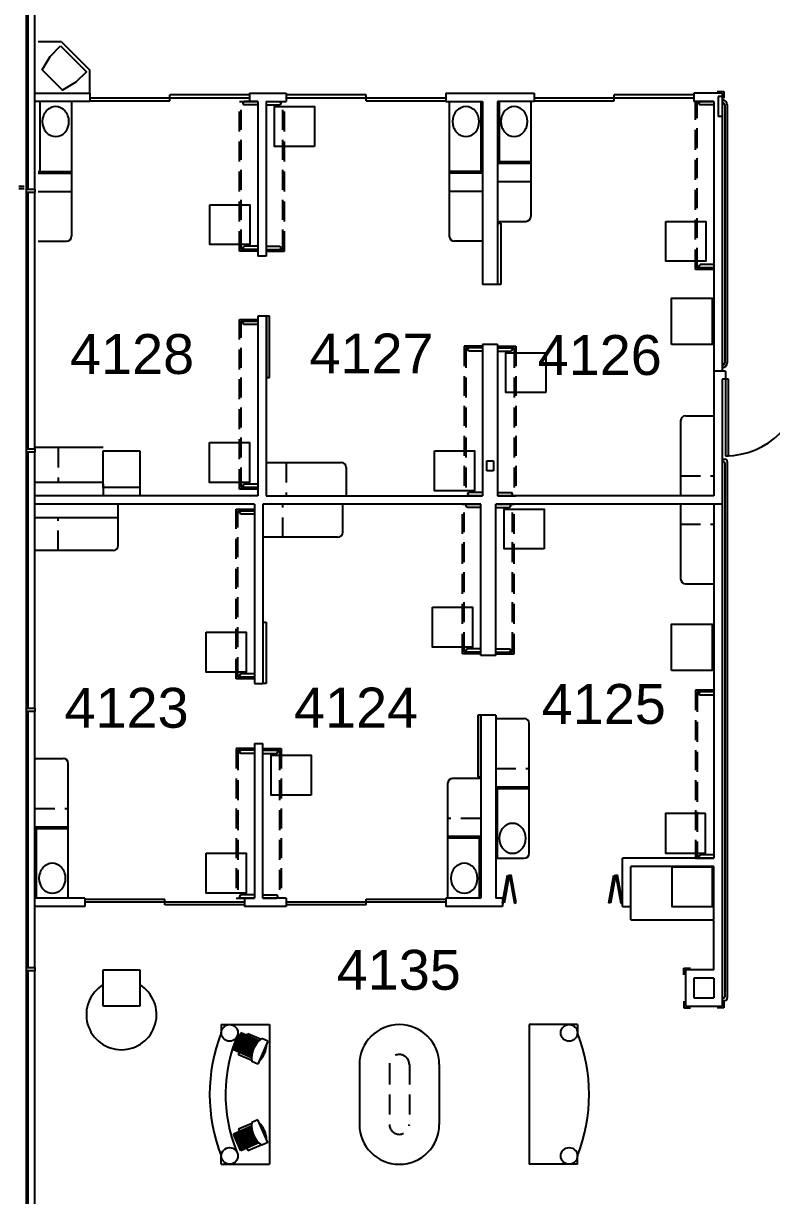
# Model space of a CAD drawing. Extents: x 338 to 7662, y 1527 to 4803.
# Drawn here: x 6472 to 6922, y 3609 to 4314 of the extents above; entities that cross this region are included whole.
import ezdxf

# ---------------------------------------------------------------- set-up
doc = ezdxf.new("R2010")
doc.units = 0
doc.header["$LTSCALE"] = 96
doc.header["$MEASUREMENT"] = 0
doc.linetypes.add('HIDDEN', pattern=[0.375, 0.25, -0.125])
doc.linetypes.add('HIDDEN2', pattern=[0.1875, 0.125, -0.0625])
doc.layers.get('0').update_dxf_attribs({"linetype": 'CONTINUOUS'})
for name, color, linetype in [('A-ANNO-TX192', 4, 'CONTINUOUS'), ('A-COLS', 5, 'CONTINUOUS'), ('A-DOOR', 2, 'CONTINUOUS'), ('A-FLOR-CASE', 3, 'CONTINUOUS'), ('A-FLOR-CASE-UPPR', 3, 'HIDDEN2'), ('A-FLOR-HRAL', 1, 'CONTINUOUS'), ('A-FLOR-PFIX', 2, 'CONTINUOUS'), ('A-FURN', 3, 'CONTINUOUS'), ('A-GLAZ', 2, 'CONTINUOUS'), ('A-GLAZ-SILL', 1, 'CONTINUOUS'), ('A-WALL-FULL', 6, 'CONTINUOUS'), ('X-EQPM', 2, 'CONTINUOUS')]:
    doc.layers.add(name, color=color, linetype=linetype)
doc.styles.add('ARIAL', font='arial.ttf')

# ---------------------------------------------------------------- blocks, each defined once
blk = doc.blocks.new('endglaz')
blk.add_line((0, -4), (154, -4))
blk.add_lwpolyline([(156, -5), (156, 0), (154, 0), (154, -5)], close=True)
at = {"layer": 'A-GLAZ-SILL'}
for p, q in [((0, 0), (154, 0)), ((0, -5), (154, -5))]:
    blk.add_line(p, q, dxfattribs=at)

msp = doc.modelspace()

# ---------------------------------------------------------------- linework, layer by layer
at = {"layer": 'A-COLS'}
for p, q in [((6520, 4057), (6542, 4057)), ((6520, 4035), (6520, 4057)), ((6542, 4057), (6542, 4035)), ((6542, 4035), (6520, 4035)), ((6520, 3745), (6542, 3745)), ((6520, 3723), (6520, 3745)), ((6542, 3745), (6542, 3723)), ((6542, 3723), (6520, 3723))]:
    msp.add_line(p, q, dxfattribs=at)
at = {"layer": 'A-DOOR'}
for p, q in [((6512, 4269.25), (6608, 4269.25)), ((6512, 4267.5), (6560, 4267.5)), ((6608, 4271), (6560, 4271)), ((6560, 4267.5), (6560, 4271)), ((6678, 4271), (6630, 4271)), ((6630, 4269.25), (6726, 4269.25)), ((6678, 4267.5), (6678, 4271)), ((6678, 4267.5), (6726, 4267.5)), ((6779, 4269.25), (6875, 4269.25)), ((6779, 4267.5), (6827, 4267.5)), ((6827, 4267.5), (6827, 4271)), ((6875, 4271), (6827, 4271)), ((6757.25, 4194), (6759, 4194)), ((6757.25, 4157), (6757.25, 4194)), ((6759, 4194), (6759, 4157)), ((6759, 4157), (6757.25, 4157)), ((6620, 4138), (6618.25, 4138)), ((6618.25, 4138), (6618.25, 4101)), ((6620, 4101), (6620, 4138)), ((6618.25, 4101), (6620, 4101)), ((6895.75, 4100), (6894, 4100)), ((6894, 4100), (6894, 4054)), ((6895.75, 4054), (6895.75, 4100)), ((6894, 4054), (6895.75, 4054)), ((6616.25, 3917), (6616.25, 3954)), ((6616.25, 3954), (6618, 3954)), ((6618, 3954), (6618, 3917)), ((6618, 3917), (6616.25, 3917)), ((6747, 3898), (6745.25, 3898)), ((6745.25, 3898), (6745.25, 3861)), ((6747, 3861), (6747, 3898)), ((6745.25, 3861), (6747, 3861)), ((6760, 3785.17365), (6762.95202, 3801.91538)), ((6763.93683, 3801.74173), (6760.98481, 3785)), ((6762.95202, 3801.91538), (6763.93683, 3801.74173)), ((6765.17251, 3801.91538), (6764.1877, 3801.74173)), ((6764.1877, 3801.74173), (6767.13972, 3785)), ((6768.12453, 3785.17365), (6765.17251, 3801.91538)), ((6823.87547, 3785.17365), (6826.82749, 3801.91538)), ((6827.8123, 3801.74173), (6824.86028, 3785)), ((6826.82749, 3801.91538), (6827.8123, 3801.74173)), ((6829.04798, 3801.91538), (6828.06317, 3801.74173)), ((6828.06317, 3801.74173), (6831.01519, 3785)), ((6832, 3785.17365), (6829.04798, 3801.91538)), ((6509, 3787.5), (6557, 3787.5)), ((6509, 3785.75), (6605, 3785.75)), ((6557, 3784), (6557, 3787.5)), ((6630, 3785.75), (6726, 3785.75)), ((6678, 3784), (6678, 3787.5)), ((6678, 3787.5), (6726, 3787.5)), ((6760.98481, 3785), (6760, 3785.17365)), ((6767.13972, 3785), (6768.12453, 3785.17365)), ((6824.86028, 3785), (6823.87547, 3785.17365)), ((6831.01519, 3785), (6832, 3785.17365)), ((6605, 3784), (6557, 3784)), ((6678, 3784), (6630, 3784))]:
    msp.add_line(p, q, dxfattribs=at)
msp.add_arc((6894, 4100), 46, 270, 0, dxfattribs=at)
at = {"layer": 'A-FLOR-CASE'}
for p, q in [((6495, 4303), (6481, 4303)), ((6495, 4303), (6512, 4286)), ((6512, 4272), (6512, 4286)), ((6482, 4267), (6482, 4225)), ((6501, 4267), (6501, 4186)), ((6613, 4267), (6604.75, 4267)), ((6604.75, 4266.75), (6604.75, 4267)), ((6604.75, 4265.25), (6604.75, 4265)), ((6613, 4265), (6604.75, 4265)), ((6618, 4267), (6626.25, 4267)), ((6618, 4265), (6626.25, 4265)), ((6626.25, 4266.75), (6626.25, 4267)), ((6626.25, 4265.25), (6626.25, 4265)), ((6728, 4267), (6728, 4186)), ((6747, 4267), (6747, 4224)), ((6758, 4267), (6758, 4231)), ((6777, 4267), (6777, 4198)), ((6878.75, 4266.75), (6878.75, 4267)), ((6887, 4267), (6878.75, 4267)), ((6878.75, 4265.25), (6878.75, 4265)), ((6887, 4265), (6878.75, 4265)), ((6757, 4231), (6777, 4231)), ((6757, 4230), (6777, 4230)), ((6481, 4225), (6501, 4225)), ((6481, 4224), (6501, 4224)), ((6748, 4225), (6728, 4225)), ((6748, 4224), (6728, 4224)), ((6757, 4195), (6774, 4195)), ((6481, 4183), (6498, 4183)), ((6604.75, 4179.75), (6604.75, 4180)), ((6613, 4180), (6604.75, 4180)), ((6618, 4180), (6626.25, 4180)), ((6626.25, 4179.75), (6626.25, 4180)), ((6748, 4183), (6731, 4183)), ((6604.75, 4178.25), (6604.75, 4178)), ((6613, 4178), (6604.75, 4178)), ((6618, 4178), (6626.25, 4178)), ((6626.25, 4178.25), (6626.25, 4178)), ((6878.75, 4168.75), (6878.75, 4169)), ((6887, 4169), (6878.75, 4169)), ((6878.75, 4167.25), (6878.75, 4167)), ((6887, 4167), (6878.75, 4167)), ((6613, 4135), (6604.75, 4135)), ((6604.75, 4134.75), (6604.75, 4135)), ((6604.75, 4133.25), (6604.75, 4133)), ((6613, 4133), (6604.75, 4133)), ((6739.75, 4118.75), (6739.75, 4119)), ((6748, 4119), (6739.75, 4119)), ((6739.75, 4117.25), (6739.75, 4117)), ((6748, 4117), (6739.75, 4117)), ((6757, 4119), (6765.25, 4119)), ((6757, 4117), (6765.25, 4117)), ((6765.25, 4118.75), (6765.25, 4119)), ((6765.25, 4117.25), (6765.25, 4117)), ((6867, 4075), (6867, 4030)), ((6870, 4078), (6887, 4078)), ((6520, 4059), (6479, 4059)), ((6618, 4050), (6663, 4050)), ((6666, 4047), (6666, 4030)), ((6613, 4037), (6604.75, 4037)), ((6604.75, 4036.75), (6604.75, 4037)), ((6604.75, 4035.25), (6604.75, 4035)), ((6613, 4035), (6604.75, 4035)), ((6748, 4032), (6739.75, 4032)), ((6739.75, 4031.75), (6739.75, 4032)), ((6757, 4032), (6765.25, 4032)), ((6765.25, 4031.75), (6765.25, 4032)), ((6664, 4008), (6664, 4025)), ((6747, 4025), (6738.75, 4025)), ((6738.75, 4024.75), (6738.75, 4025)), ((6739.75, 4030.25), (6739.75, 4030)), ((6748, 4030), (6739.75, 4030)), ((6756, 4025), (6764.25, 4025)), ((6757, 4030), (6765.25, 4030)), ((6764.25, 4024.75), (6764.25, 4025)), ((6765.25, 4030.25), (6765.25, 4030)), ((6867, 4025), (6867, 3980)), ((6611, 4021), (6602.75, 4021)), ((6602.75, 4020.75), (6602.75, 4021)), ((6602.75, 4019.25), (6602.75, 4019)), ((6611, 4019), (6602.75, 4019)), ((6738.75, 4023.25), (6738.75, 4023)), ((6747, 4023), (6738.75, 4023)), ((6756, 4023), (6764.25, 4023)), ((6764.25, 4023.25), (6764.25, 4023)), ((6529, 4000), (6529, 4017)), ((6661, 4005), (6616, 4005)), ((6526, 3997), (6479, 3997)), ((6870, 3977), (6887, 3977)), ((6738.75, 3937.75), (6738.75, 3938)), ((6747, 3938), (6738.75, 3938)), ((6738.75, 3936.25), (6738.75, 3936)), ((6747, 3936), (6738.75, 3936)), ((6756, 3938), (6764.25, 3938)), ((6756, 3936), (6764.25, 3936)), ((6764.25, 3937.75), (6764.25, 3938)), ((6764.25, 3936.25), (6764.25, 3936)), ((6611, 3923), (6602.75, 3923)), ((6602.75, 3922.75), (6602.75, 3923)), ((6602.75, 3921.25), (6602.75, 3921)), ((6611, 3921), (6602.75, 3921)), ((6878.75, 3911.75), (6878.75, 3912)), ((6887, 3912), (6878.75, 3912)), ((6878.75, 3910.25), (6878.75, 3910)), ((6887, 3910), (6878.75, 3910)), ((6756, 3896), (6773, 3896)), ((6776, 3815), (6776, 3893)), ((6602.75, 3876.75), (6602.75, 3877)), ((6611, 3877), (6602.75, 3877)), ((6616, 3877), (6624.25, 3877)), ((6624.25, 3876.75), (6624.25, 3877)), ((6479, 3872), (6496, 3872)), ((6602.75, 3875.25), (6602.75, 3875)), ((6611, 3875), (6602.75, 3875)), ((6616, 3875), (6624.25, 3875)), ((6624.25, 3875.25), (6624.25, 3875)), ((6499, 3788), (6499, 3869)), ((6727, 3857), (6727, 3788)), ((6747, 3860), (6730, 3860)), ((6756, 3855), (6776, 3855)), ((6756, 3854), (6776, 3854)), ((6757, 3812), (6757, 3854)), ((6479, 3831), (6499, 3831)), ((6479, 3830), (6499, 3830)), ((6480, 3788), (6480, 3830)), ((6747, 3825), (6727, 3825)), ((6747, 3824), (6727, 3824)), ((6746, 3824), (6746, 3788)), ((6878.75, 3813.75), (6878.75, 3814)), ((6887, 3814), (6878.75, 3814)), ((6756, 3812), (6773, 3812)), ((6878.75, 3812.25), (6878.75, 3812)), ((6887, 3812), (6878.75, 3812)), ((6611, 3790), (6602.75, 3790)), ((6602.75, 3789.75), (6602.75, 3790)), ((6602.75, 3788.25), (6602.75, 3788)), ((6611, 3788), (6602.75, 3788)), ((6616, 3790), (6624.25, 3790)), ((6616, 3788), (6624.25, 3788)), ((6624.25, 3789.75), (6624.25, 3790)), ((6624.25, 3788.25), (6624.25, 3788)), ((6837, 3775), (6837, 3783)), ((6837, 3775), (6887, 3775))]:
    msp.add_line(p, q, dxfattribs=at)
at = {"layer": 'A-FLOR-CASE', "linetype": 'HIDDEN'}
for p, q in [((6757, 4219), (6777, 4219)), ((6481, 4213), (6501, 4213)), ((6748, 4213), (6728, 4213))]:
    msp.add_line(p, q, dxfattribs=at)
at = {"layer": 'A-FLOR-CASE', "flags": 128}
for points in [[(6646.94245, 4240), (6622.94245, 4240), (6622.94245, 4264), (6646.94245, 4264)], [(6584.05755, 4205), (6608.05755, 4205), (6608.05755, 4181), (6584.05755, 4181)], [(6858.05755, 4195), (6882.05755, 4195), (6882.05755, 4171), (6858.05755, 4171)], [(6785.94245, 4092), (6761.94245, 4092), (6761.94245, 4116), (6785.94245, 4116)], [(6584, 4062), (6608, 4062), (6608, 4038), (6584, 4038)], [(6719.05755, 4057), (6743.05755, 4057), (6743.05755, 4033), (6719.05755, 4033)], [(6785, 3998), (6761, 3998), (6761, 4022), (6785, 4022)], [(6718, 3963), (6742, 3963), (6742, 3939), (6718, 3939)], [(6582, 3948), (6606, 3948), (6606, 3924), (6582, 3924)], [(6645, 3850), (6621, 3850), (6621, 3874), (6645, 3874)], [(6882, 3839), (6858, 3839), (6858, 3815), (6882, 3815)], [(6582, 3815), (6606, 3815), (6606, 3791), (6582, 3791)]]:
    msp.add_lwpolyline(points, close=True, dxfattribs=at)
at = {"layer": 'A-FLOR-CASE'}
for centre, radius, start, end in [((6604.75, 4266), 0.75, 90, 270), ((6626.25, 4266), 0.75, 270, 90), ((6878.75, 4266), 0.75, 90, 270), ((6774, 4198), 3, 270, 360), ((6498, 4186), 3, 270, 360), ((6604.75, 4179), 0.75, 90, 270), ((6626.25, 4179), 0.75, 270, 90), ((6731, 4186), 3, 180, 270), ((6878.75, 4168), 0.75, 90, 270), ((6604.75, 4134), 0.75, 90, 270), ((6739.75, 4118), 0.75, 90, 270), ((6765.25, 4118), 0.75, 270, 90), ((6870, 4075), 3, 90, 180), ((6663, 4047), 3, 0, 90), ((6604.75, 4036), 0.75, 90, 270), ((6739.75, 4031), 0.75, 90, 270), ((6765.25, 4031), 0.75, 270, 90), ((6738.75, 4024), 0.75, 90, 270), ((6764.25, 4024), 0.75, 270, 90), ((6602.75, 4020), 0.75, 90, 270), ((6661, 4008), 3, 270, 0), ((6526, 4000), 3, 270, 0), ((6870, 3980), 3, 180, 270), ((6738.75, 3937), 0.75, 90, 270), ((6764.25, 3937), 0.75, 270, 90), ((6602.75, 3922), 0.75, 90, 270), ((6878.75, 3911), 0.75, 90, 270), ((6773, 3893), 3, 0, 90), ((6602.75, 3876), 0.75, 90, 270), ((6624.25, 3876), 0.75, 270, 90), ((6496, 3869), 3, 0, 90), ((6730, 3857), 3, 90, 180), ((6773, 3815), 3, 270, 360), ((6878.75, 3813), 0.75, 90, 270), ((6602.75, 3789), 0.75, 90, 270), ((6624.25, 3789), 0.75, 270, 90)]:
    msp.add_arc(centre, radius, start, end, dxfattribs=at)
at = {"layer": 'A-FLOR-CASE-UPPR'}
for p, q in [((6602, 4177), (6602, 4267)), ((6602, 4267), (6613, 4267)), ((6603, 4178), (6603, 4267)), ((6618, 4267), (6629, 4267)), ((6628, 4178), (6628, 4267)), ((6629, 4177), (6629, 4267)), ((6876, 4166), (6876, 4267)), ((6876, 4267), (6887, 4267)), ((6877, 4167), (6877, 4267)), ((6613, 4177), (6602, 4177)), ((6613, 4178), (6603, 4178)), ((6618, 4178), (6628, 4178)), ((6618, 4177), (6629, 4177)), ((6887, 4166), (6876, 4166)), ((6887, 4167), (6877, 4167)), ((6602, 4034), (6602, 4136)), ((6602, 4136), (6613, 4136)), ((6603, 4035), (6603, 4135)), ((6603, 4135), (6613, 4135)), ((6748, 4120), (6737, 4120)), ((6737, 4120), (6737, 4030)), ((6748, 4119), (6738, 4119)), ((6738, 4119), (6738, 4030)), ((6757, 4120), (6768, 4120)), ((6757, 4119), (6767, 4119)), ((6767, 4119), (6767, 4030)), ((6768, 4120), (6768, 4030)), ((6493, 4059), (6493, 4038)), ((6630, 4050), (6630, 4030)), ((6867, 4042), (6887, 4042)), ((6613, 4034), (6602, 4034)), ((6613, 4035), (6603, 4035)), ((6628, 4005), (6628, 4025)), ((6736, 3935), (6736, 4025)), ((6736, 4025), (6747, 4025)), ((6737, 4030), (6748, 4030)), ((6737, 3936), (6737, 4025)), ((6756, 4025), (6767, 4025)), ((6757, 4030), (6768, 4030)), ((6766, 3936), (6766, 4025)), ((6767, 3935), (6767, 4025)), ((6600, 3920), (6600, 4022)), ((6600, 4022), (6611, 4022)), ((6601, 3921), (6601, 4021)), ((6601, 4021), (6611, 4021)), ((6493, 3997), (6493, 4017)), ((6867, 4013), (6887, 4013)), ((6747, 3935), (6736, 3935)), ((6747, 3936), (6737, 3936)), ((6756, 3936), (6766, 3936)), ((6756, 3935), (6767, 3935)), ((6611, 3920), (6600, 3920)), ((6611, 3921), (6601, 3921)), ((6887, 3913), (6876, 3913)), ((6876, 3913), (6876, 3812)), ((6887, 3912), (6877, 3912)), ((6877, 3912), (6877, 3812)), ((6611, 3878), (6600, 3878)), ((6600, 3878), (6600, 3788)), ((6611, 3877), (6601, 3877)), ((6601, 3877), (6601, 3788)), ((6616, 3878), (6627, 3878)), ((6616, 3877), (6626, 3877)), ((6626, 3877), (6626, 3788)), ((6627, 3878), (6627, 3788)), ((6756, 3866), (6776, 3866)), ((6479, 3842), (6499, 3842)), ((6747, 3836), (6727, 3836)), ((6876, 3812), (6887, 3812)), ((6600, 3788), (6611, 3788)), ((6627, 3788), (6616, 3788))]:
    msp.add_line(p, q, dxfattribs=at)
at = {"layer": 'A-FLOR-HRAL'}
for p, q in [((6889, 4273), (6893, 4273)), ((6893, 4273), (6893, 4269)), ((6893.5, 4265), (6893.5, 4110)), ((6895, 4265), (6895, 4110)), ((6472.5, 4216), (6469.25, 4216)), ((6472.5, 4214.5), (6469.25, 4214.5)), ((6892, 4052), (6893.5, 4052)), ((6892, 4050.5), (6892.75, 4050.5)), ((6893.5, 4049.75), (6893.5, 3728.75)), ((6895, 4050.5), (6895, 3728)), ((6869, 3746), (6873, 3746)), ((6869, 3742), (6869, 3746)), ((6869, 3726), (6869, 3722)), ((6869, 3722), (6873, 3722)), ((6893, 3722), (6889, 3722)), ((6892, 3728), (6892.75, 3728)), ((6892, 3726.5), (6893.5, 3726.5)), ((6893, 3726), (6893, 3722))]:
    msp.add_line(p, q, dxfattribs=at)
for centre, radius, start, end in [((6892, 4265), 3, 0, 90), ((6892, 4265), 1.5, 0, 90), ((6892, 4110), 3, 270, 0), ((6892, 4110), 1.5, 270, 0), ((6892.75, 4049.75), 0.75, 0, 90), ((6893.5, 4050.5), 1.5, 0, 90), ((6892.75, 3728.75), 0.75, 270, 0), ((6893.5, 3728), 1.5, 270, 0)]:
    msp.add_arc(centre, radius, start, end, dxfattribs=at)
at = {"layer": 'A-FLOR-PFIX', "flags": 128}
for points in [[(6498.83422, 4258.49132, 0.093736994), (6497.11339, 4261.36396, 0.102376034), (6494.47038, 4263.33226, 0.221557888), (6488.44268, 4263.33226, 0.102376034), (6485.79968, 4261.36396, 0.093736994), (6484.07885, 4258.49132, 0.178245925), (6484.07885, 4251.50868, 0.093736994), (6485.79968, 4248.63604, 0.102376034), (6488.44268, 4246.66774, 0.221557888), (6494.47038, 4246.66774, 0.102376034), (6497.11339, 4248.63604, 0.093736994), (6498.83422, 4251.50868, 0.178245901), (6498.83422, 4258.49132)], [(6745.37769, 4258.49132, 0.093736994), (6743.65685, 4261.36396, 0.102376034), (6741.01385, 4263.33226, 0.221557888), (6734.98615, 4263.33226, 0.102376034), (6732.34315, 4261.36396, 0.093736994), (6730.62231, 4258.49132, 0.178245925), (6730.62231, 4251.50868, 0.093736994), (6732.34315, 4248.63604, 0.102376034), (6734.98615, 4246.66774, 0.221557888), (6741.01385, 4246.66774, 0.102376034), (6743.65685, 4248.63604, 0.093736994), (6745.37769, 4251.50868, 0.178245901), (6745.37769, 4258.49132)], [(6774.37769, 4258.49132, 0.093736994), (6772.65685, 4261.36396, 0.102376034), (6770.01385, 4263.33226, 0.221557888), (6763.98615, 4263.33226, 0.102376034), (6761.34315, 4261.36396, 0.093736994), (6759.62231, 4258.49132, 0.178245925), (6759.62231, 4251.50868, 0.093736994), (6761.34315, 4248.63604, 0.102376034), (6763.98615, 4246.66774, 0.221557888), (6770.01385, 4246.66774, 0.102376034), (6772.65685, 4248.63604, 0.093736994), (6774.37769, 4251.50868, 0.178245901), (6774.37769, 4258.49132)], [(6496.83422, 3803.49132, 0.093736994), (6495.11339, 3806.36396, 0.102376034), (6492.47038, 3808.33226, 0.221557888), (6486.44268, 3808.33226, 0.102376034), (6483.79968, 3806.36396, 0.093736994), (6482.07885, 3803.49132, 0.178245925), (6482.07885, 3796.50868, 0.093736994), (6483.79968, 3793.63604, 0.102376034), (6486.44268, 3791.66774, 0.221557888), (6492.47038, 3791.66774, 0.102376034), (6495.11339, 3793.63604, 0.093736994), (6496.83422, 3796.50868, 0.178245901), (6496.83422, 3803.49132)]]:
    msp.add_lwpolyline(points, format="xyb", dxfattribs=at)
for points in [[(6760.34315, 3817.63604, 0.102376034), (6762.98615, 3815.66774, 0.221557888), (6769.01385, 3815.66774, 0.102376034), (6771.65685, 3817.63604, 0.093736994), (6773.37769, 3820.50868, 0.178245901), (6773.37769, 3827.49132, 0.093736994), (6771.65685, 3830.36396, 0.102376034), (6769.01385, 3832.33226, 0.221557888), (6762.98615, 3832.33226, 0.102376034), (6760.34315, 3830.36396, 0.093736994), (6758.62231, 3827.49132, 0.178245925), (6758.62231, 3820.50868, 0.093736994)], [(6731.34315, 3793.63604, 0.102376034), (6733.98615, 3791.66774, 0.221557888), (6740.01385, 3791.66774, 0.102376034), (6742.65685, 3793.63604, 0.093736994), (6744.37769, 3796.50868, 0.178245901), (6744.37769, 3803.49132, 0.093736994), (6742.65685, 3806.36396, 0.102376034), (6740.01385, 3808.33226, 0.221557888), (6733.98615, 3808.33226, 0.102376034), (6731.34315, 3806.36396, 0.093736994), (6729.62231, 3803.49132, 0.178245925), (6729.62231, 3796.50868, 0.093736994)]]:
    msp.add_lwpolyline(points, format="xyb", close=True, dxfattribs=at)
at = {"layer": 'A-FURN'}
for p, q in [((6591, 3712), (6591, 3707)), ((6591, 3712), (6620, 3712)), ((6620, 3712), (6620, 3628)), ((6776, 3712), (6776, 3628)), ((6805, 3712), (6776, 3712)), ((6805, 3712), (6805, 3707)), ((6674, 3688), (6674, 3652)), ((6722, 3688), (6722, 3652)), ((6591, 3628), (6591, 3633)), ((6805, 3628), (6805, 3633)), ((6591, 3628), (6620, 3628)), ((6805, 3628), (6776, 3628))]:
    msp.add_line(p, q, dxfattribs=at)
at = {"layer": 'A-FURN', "linetype": 'HIDDEN2'}
for p, q in [((6692, 3688), (6692, 3652)), ((6704, 3688), (6704, 3652))]:
    msp.add_line(p, q, dxfattribs=at)
at = {"layer": 'A-FURN'}
for centre in [(6596, 3707), (6800, 3707), (6596, 3633), (6800, 3633)]:
    msp.add_circle(centre, 5, dxfattribs=at)
for centre, radius, start, end in [((6531, 3718), 21.09502, 121.42956561, 58.57043439), ((6698, 3688), 24, 0, 180), ((6685.28571, 3670), 101.28571, 158.57375395, 201.42624605), ((6686, 3670), 92.45097, 156.93672704, 201.63294373), ((6710.71429, 3670), 101.28571, 338.57375395, 21.42624605), ((6698, 3652), 24, 180, 0)]:
    msp.add_arc(centre, radius, start, end, dxfattribs=at)
at = {"layer": 'A-FURN', "linetype": 'HIDDEN2'}
for centre, start, end in [((6698, 3688), 0, 180), ((6698, 3652), 180, 0)]:
    msp.add_arc(centre, 6, start, end, dxfattribs=at)
at = {"layer": 'A-WALL-FULL'}
for p, q in [((6479, 4272), (6512, 4272)), ((6512, 4272), (6512, 4267)), ((6608, 4272), (6608, 4267)), ((6608, 4272), (6630, 4272)), ((6630, 4272), (6630, 4267)), ((6726, 4272), (6726, 4267)), ((6726, 4272), (6779, 4272)), ((6779, 4272), (6779, 4267)), ((6875, 4272), (6875, 4267)), ((6892, 4272), (6875, 4272)), ((6892, 4272), (6892, 4105)), ((6512, 4267), (6479, 4267)), ((6608, 4267), (6613, 4267)), ((6613, 4267), (6613, 4174)), ((6618, 4267), (6630, 4267)), ((6618, 4267), (6618, 4174)), ((6726, 4267), (6748, 4267)), ((6748, 4267), (6748, 4157)), ((6779, 4267), (6757, 4267)), ((6757, 4267), (6757, 4157)), ((6887, 4267), (6875, 4267)), ((6887, 4267), (6887, 4030)), ((6618, 4174), (6613, 4174)), ((6757, 4157), (6748, 4157)), ((6613, 4138), (6613, 4030)), ((6618, 4138), (6613, 4138)), ((6618, 4138), (6618, 4030)), ((6748, 4121), (6748, 4030)), ((6757, 4121), (6748, 4121)), ((6757, 4121), (6757, 4030)), ((6894, 4105), (6887, 4105)), ((6894, 4105), (6894, 4100)), ((6892, 4100), (6892, 3723)), ((6894, 4100), (6892, 4100)), ((6750.5, 4051), (6754.5, 4051)), ((6750.5, 4045), (6750.5, 4051)), ((6754.5, 4051), (6754.5, 4045)), ((6754.5, 4045), (6750.5, 4045)), ((6520, 4038), (6479, 4038)), ((6520, 4037), (6520, 4030)), ((6542, 4037), (6542, 4030)), ((6613, 4030), (6479, 4030)), ((6611, 4025), (6479, 4025)), ((6529, 4017), (6529, 4025)), ((6611, 4025), (6611, 3917)), ((6616, 4025), (6616, 3917)), ((6747, 4025), (6616, 4025)), ((6618, 4030), (6748, 4030)), ((6747, 3934), (6747, 4025)), ((6892, 4025), (6756, 4025)), ((6756, 3934), (6756, 4025)), ((6887, 4030), (6757, 4030)), ((6887, 4025), (6887, 3812)), ((6479, 4017), (6529, 4017)), ((6756, 3934), (6747, 3934)), ((6611, 3917), (6616, 3917)), ((6747, 3898), (6747, 3788)), ((6756, 3898), (6747, 3898)), ((6756, 3898), (6756, 3788)), ((6611, 3881), (6611, 3788)), ((6611, 3881), (6616, 3881)), ((6616, 3788), (6616, 3881)), ((6887, 3812), (6832, 3812)), ((6832, 3783), (6832, 3812)), ((6887, 3807), (6837, 3807)), ((6837, 3783), (6837, 3807)), ((6887, 3745), (6887, 3807)), ((6509, 3788), (6479, 3788)), ((6509, 3788), (6509, 3783)), ((6605, 3788), (6605, 3783)), ((6611, 3788), (6605, 3788)), ((6630, 3788), (6616, 3788)), ((6630, 3788), (6630, 3783)), ((6747, 3788), (6726, 3788)), ((6726, 3788), (6726, 3783)), ((6760, 3788), (6756, 3788)), ((6760, 3788), (6760, 3783)), ((6509, 3783), (6479, 3783)), ((6630, 3783), (6605, 3783)), ((6760, 3783), (6726, 3783)), ((6832, 3783), (6837, 3783)), ((6887, 3745), (6870, 3745)), ((6870, 3745), (6870, 3723)), ((6887, 3740), (6875, 3740)), ((6875, 3740), (6875, 3728)), ((6887, 3740), (6887, 3728)), ((6870, 3723), (6892, 3723)), ((6875, 3728), (6887, 3728))]:
    msp.add_line(p, q, dxfattribs=at)
at = {"layer": 'X-EQPM'}
for p, q in [((6892, 4270), (6889.5, 4270)), ((6889.5, 4270), (6889.5, 4258)), ((6892, 4258), (6889.5, 4258)), ((6602.6674, 3706.94881), (6598.26584, 3696.86782)), ((6609.87364, 3696.16428), (6599.86641, 3700.53364)), ((6610.20857, 3697.10921), (6600.26655, 3701.45009)), ((6610.60871, 3698.02566), (6600.66669, 3702.36654)), ((6611.07406, 3698.91364), (6601.06683, 3703.283)), ((6611.60563, 3699.77271), (6601.46698, 3704.19945)), ((6612.2055, 3700.60196), (6601.86712, 3705.1159)), ((6612.87701, 3701.39993), (6602.26726, 3706.03236)), ((6613.62506, 3702.16448), (6602.6674, 3706.94881)), ((6606.40548, 3705.31669), (6606.99574, 3706.66858)), ((6606.99574, 3706.66858), (6614.88371, 3703.22454)), ((6619.04739, 3701.97931), (6613.04527, 3688.23251)), ((6619.04739, 3701.97931), (6615.38158, 3703.57987)), ((6609.2235, 3692.08349), (6598.26584, 3696.86782)), ((6609.27573, 3693.15185), (6598.66599, 3697.78428)), ((6609.40451, 3694.18679), (6599.06613, 3698.70073)), ((6609.60492, 3695.19045), (6599.46627, 3699.61718)), ((6601.39971, 3693.85186), (6602.00392, 3695.2357)), ((6609.30593, 3690.39985), (6601.39971, 3693.85186)), ((6613.04527, 3688.23251), (6609.37945, 3689.83307)), ((6609.30593, 3652.60015), (6601.39971, 3649.14814)), ((6613.04527, 3654.76749), (6609.37945, 3653.16693)), ((6619.04739, 3641.02069), (6613.04527, 3654.76749)), ((6609.2235, 3650.91651), (6598.26584, 3646.13218)), ((6602.6674, 3636.05119), (6598.26584, 3646.13218)), ((6609.27573, 3649.84815), (6598.66599, 3645.21572)), ((6609.40451, 3648.81321), (6599.06613, 3644.29927)), ((6609.60492, 3647.80955), (6599.46627, 3643.38282)), ((6609.87364, 3646.83572), (6599.86641, 3642.46636)), ((6610.20857, 3645.89079), (6600.26655, 3641.54991)), ((6610.60871, 3644.97434), (6600.66669, 3640.63346)), ((6611.07406, 3644.08636), (6601.06683, 3639.717)), ((6601.39971, 3649.14814), (6602.00392, 3647.7643)), ((6611.60563, 3643.22729), (6601.46698, 3638.80055)), ((6612.2055, 3642.39804), (6601.86712, 3637.8841)), ((6612.87701, 3641.60007), (6602.26726, 3636.96764)), ((6613.62506, 3640.83552), (6602.6674, 3636.05119)), ((6606.40548, 3637.68331), (6606.99574, 3636.33142)), ((6606.99574, 3636.33142), (6614.88371, 3639.77546)), ((6619.04739, 3641.02069), (6615.38158, 3639.42013))]:
    msp.add_line(p, q, dxfattribs=at)
at = {"layer": 'X-EQPM', "flags": 128}
for points in [[(6494.44365, 4300.55635), (6510, 4285), (6503.63604, 4278.63604), (6495.56686, 4273.9773), (6483.42095, 4286.12321), (6488.07969, 4294.19239)], [(6861.53, 4121), (6861.53, 4148.75), (6886, 4148.75), (6886, 4121)], [(6861.53, 3925), (6861.53, 3952.75), (6886, 3952.75), (6886, 3925)], [(6886, 3806.88355), (6886, 3782.88355), (6862, 3782.88355), (6862, 3806.88355)]]:
    msp.add_lwpolyline(points, close=True, dxfattribs=at)
at = {"layer": 'X-EQPM'}
for centre, radius, start, end in [((6623.32068, 3691.92978), 14.09801, 124.27296073, 188.55297373), ((6602.84326, 3700.87063), 15.42086, 315.51776794, 357.30816651), ((6623.32068, 3651.07022), 14.09801, 171.44702627, 235.72703927), ((6602.84326, 3642.12937), 15.42086, 2.69183349, 44.48223206)]:
    msp.add_arc(centre, radius, start, end, dxfattribs=at)

# ---------------------------------------------------------------- block references
at = {"layer": 'A-GLAZ', "xscale": -1, "rotation": 270}
for p in [(6479, 4214.25), (6479, 4058.25), (6479, 3902.25), (6479, 3746.25), (6479, 3590.25)]:
    msp.add_blockref('endglaz', p, dxfattribs=at)

# ---------------------------------------------------------------- texts
at = {"layer": 'A-ANNO-TX192', "style": 'ARIAL'}
for s, p in [('4128', (6500.10392, 4103.21137)), ('4127', (6644.00416, 4103.52247)), ('4126', (6781.10596, 4102.62282)), ('4123', (6496.80699, 3890.48875)), ('4124', (6634.68379, 3890.63133)), ('4125', (6783.56944, 3892.79603)), ('4135', (6660.35143, 3732.94259))]:
    msp.add_text(s, height=24, dxfattribs=at).set_placement(p)

doc.saveas('drawing.dxf')
